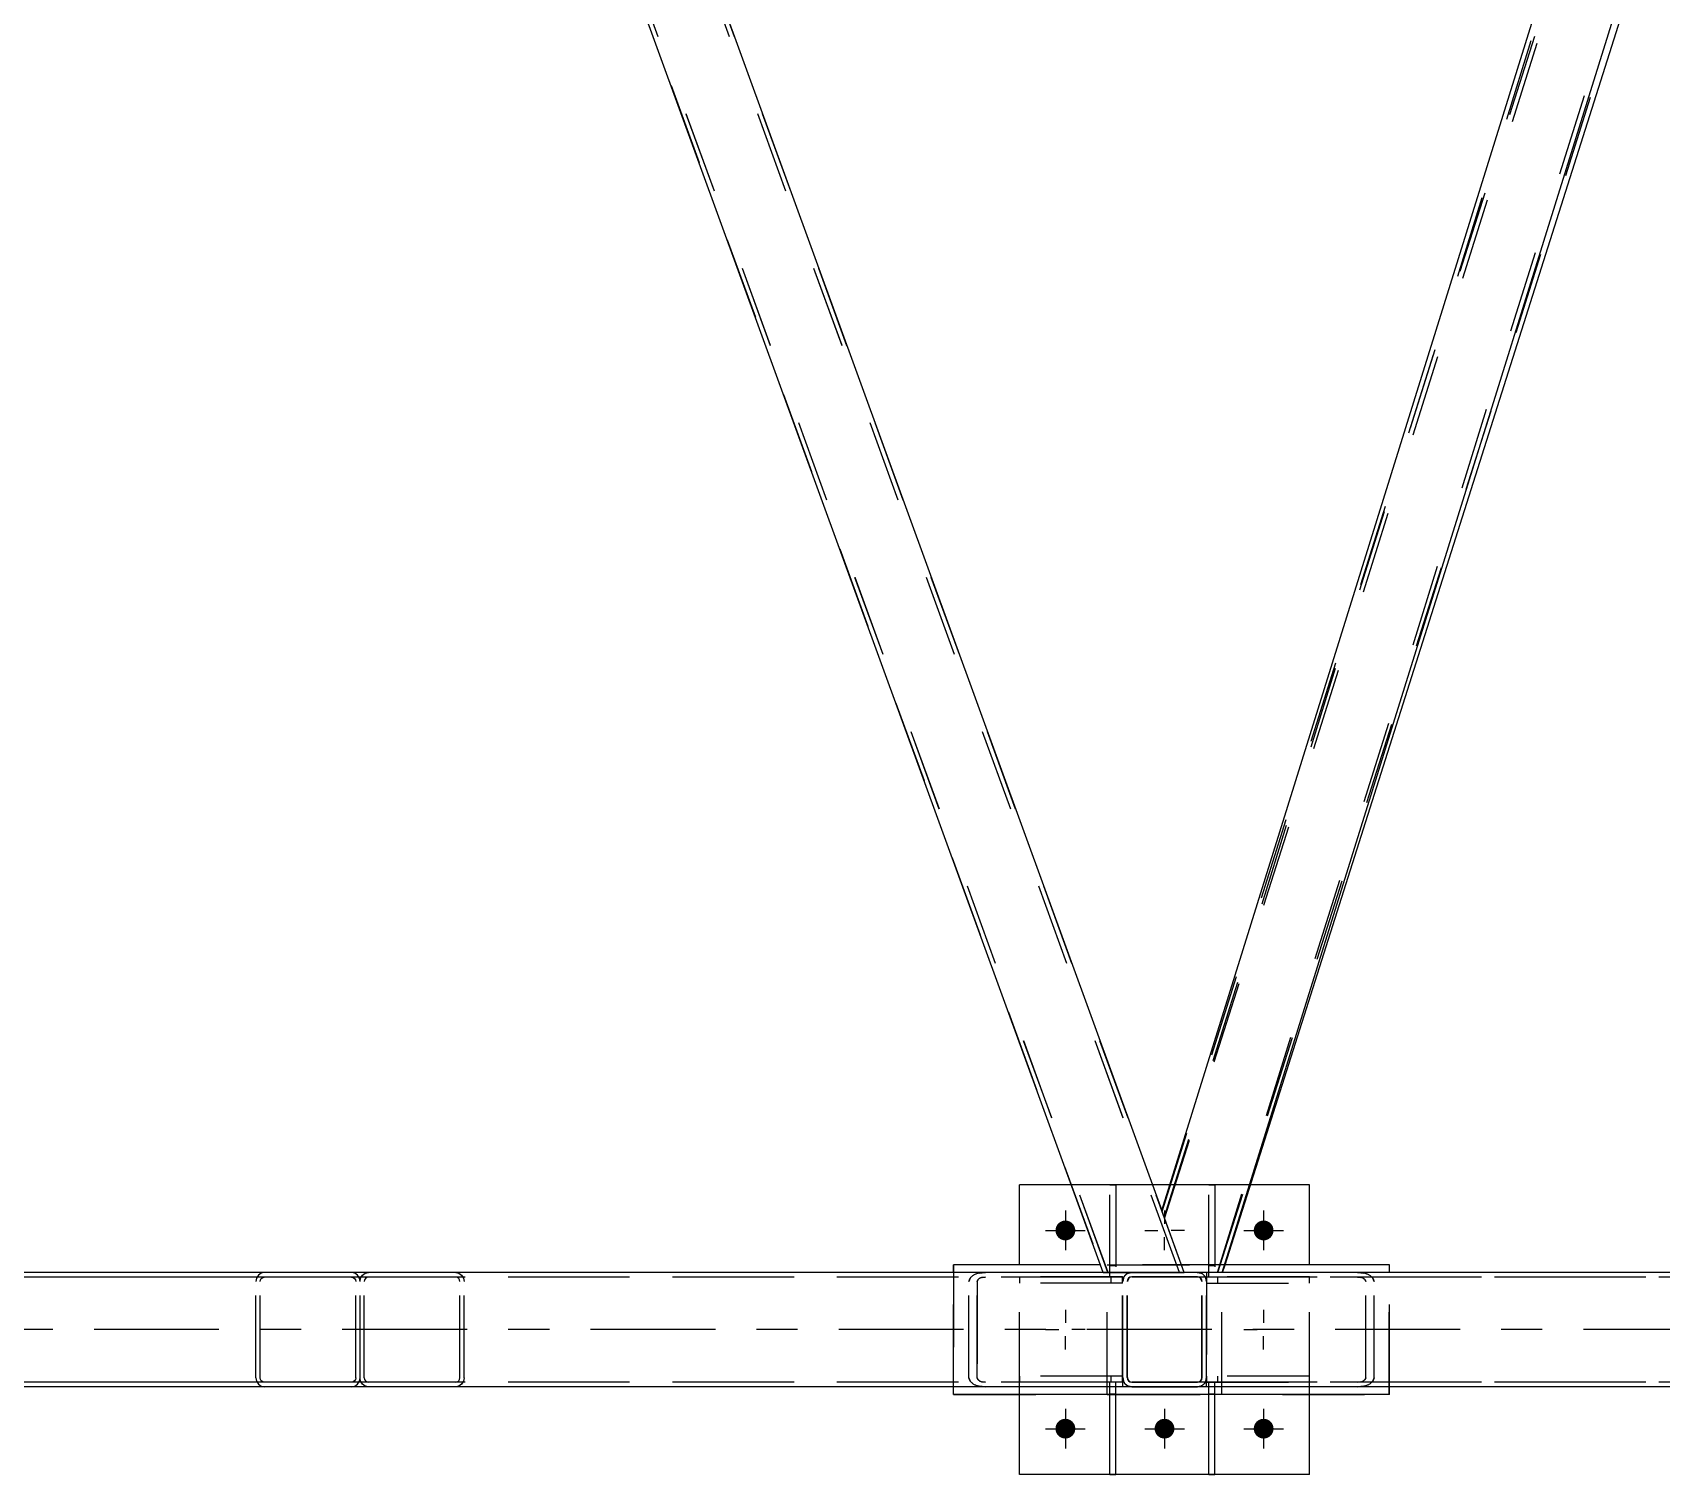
# Model space of a CAD drawing. Header units: millimetres. Extents: x -834 to 355, y -855 to -14.
# Drawn here: x 156.14 to 194.98, y -117.54 to -83.16 of the extents above; entities that cross this region are included whole.
import ezdxf

# ---------------------------------------------------------------- set-up
doc = ezdxf.new("R2010")
doc.units = ezdxf.units.MM
doc.linetypes.add('DXK_LINE_DOT2', pattern=[3.9198, 1.9599, -1.9599])
doc.linetypes.add('DXK_LINE_DOT3', pattern=[5.9187, 2.979, -0.9799, 0.9799, -0.9799])

# ---------------------------------------------------------------- blocks, each defined once
blk = doc.blocks.new('Bolt-570384938-10507 - 10424')
at = {"linetype": 'Continuous'}
for points in [[(181, -111.726, -1), (180.527, -111.726, -1)], [(185.727, -111.726, -1), (185.254, -111.726, -1)], [(181, -116.453, -1), (180.527, -116.453, -1)], [(183.363, -116.453, -1), (182.891, -116.453, -1)], [(185.727, -116.453, -1), (185.254, -116.453, -1)]]:
    blk.add_hatch(color=1, dxfattribs=at).paths.add_polyline_path(points)
at = {"color": 1, "linetype": 'Continuous'}
for p, q in [((180.763, -111.253), (180.763, -112.199)), ((183.127, -111.253), (183.127, -111.568)), ((185.491, -111.253), (185.491, -112.199)), ((180.291, -111.726), (181.236, -111.726)), ((182.654, -111.726), (182.969, -111.726)), ((183.6, -111.726), (183.285, -111.726)), ((185.018, -111.726), (185.963, -111.726)), ((183.127, -112.199), (183.127, -111.884)), ((180.763, -113.617), (180.763, -113.932)), ((185.491, -113.617), (185.491, -113.932)), ((180.291, -114.09), (180.605, -114.09)), ((181.236, -114.09), (180.921, -114.09)), ((185.018, -114.09), (185.333, -114.09)), ((185.963, -114.09), (185.648, -114.09)), ((180.763, -114.562), (180.763, -114.247)), ((185.491, -114.562), (185.491, -114.247)), ((180.763, -115.98), (180.763, -116.926)), ((183.127, -115.98), (183.127, -116.926)), ((185.491, -115.98), (185.491, -116.926)), ((180.291, -116.453), (181.236, -116.453)), ((182.654, -116.453), (183.6, -116.453)), ((185.018, -116.453), (185.963, -116.453))]:
    blk.add_line(p, q, dxfattribs=at)
blk = doc.blocks.new('Part-570384938-10875 - 10424')
at = {"color": 7, "linetype": 'DXK_LINE_DOT2'}
for p, q in [((314.467, -112.837), (-0.012, -112.836)), ((314.467, -115.346), (-0.012, -115.346))]:
    blk.add_line(p, q, dxfattribs=at)
at = {"color": 2, "linetype": 'Continuous'}
for p, q in [((314.467, -112.728), (1.806, -112.727)), ((314.467, -115.455), (1.806, -115.455))]:
    blk.add_line(p, q, dxfattribs=at)
at = {"color": 7, "linetype": 'DXK_LINE_DOT3'}
blk.add_line((314.467, -114.091), (-0.012, -114.091), dxfattribs=at)
blk = doc.blocks.new('Part-570384938-10694 - 10424')
at = {"color": 7, "linetype": 'DXK_LINE_DOT2'}
for p, q in [((184.33, -115.346), (184.184, -115.346)), ((184.184, -115.637), (184.184, -115.346)), ((184.33, -115.637), (184.33, -115.346)), ((184.184, -115.619), (184.33, -115.619))]:
    blk.add_line(p, q, dxfattribs=at)
at = {"color": 2, "linetype": 'Continuous'}
for p, q in [((184.184, -117.544), (184.184, -115.637)), ((184.33, -117.544), (184.33, -115.637)), ((184.184, -117.544), (184.33, -117.544))]:
    blk.add_line(p, q, dxfattribs=at)
blk = doc.blocks.new('Part-570384938-10742 - 10424')
at = {"color": 2, "linetype": 'Continuous'}
for p, q in [((161.663, -57.727), (161.645, -57.727)), ((163.436, -57.727), (161.663, -57.727)), ((163.58, -57.727), (163.436, -57.727)), ((163.58, -57.727), (183.06, -111.25)), ((181.663, -112.727), (162.348, -59.659))]:
    blk.add_line(p, q, dxfattribs=at)
at = {"color": 7, "linetype": 'DXK_LINE_DOT2'}
for p, q in [((162.348, -59.659), (161.645, -57.727)), ((181.779, -112.727), (161.761, -57.727)), ((183.482, -112.727), (163.464, -57.727)), ((163.562, -57.727), (163.512, -57.727)), ((163.58, -57.727), (163.562, -57.727)), ((183.598, -112.727), (183.06, -111.25)), ((181.663, -112.727), (183.598, -112.727)), ((181.663, -112.727), (181.681, -112.727))]:
    blk.add_line(p, q, dxfattribs=at)
blk = doc.blocks.new('Part-570384938-10748 - 10424')
at = {"color": 7, "linetype": 'DXK_LINE_DOT2'}
for p, q in [((183.068, -111.271), (199.758, -58.637)), ((183.129, -111.439), (199.873, -58.637)), ((199.758, -58.637), (200.673, -58.637)), ((200.673, -58.637), (201.204, -60.094)), ((184.399, -112.728), (201.143, -59.926)), ((183.598, -112.728), (183.068, -111.271)), ((184.513, -112.728), (184.571, -112.546)), ((184.513, -112.728), (183.598, -112.728))]:
    blk.add_line(p, q, dxfattribs=at)
at = {"color": 2, "linetype": 'Continuous'}
blk.add_line((184.571, -112.546), (201.204, -60.094), dxfattribs=at)
blk = doc.blocks.new('Part-570384938-11290 - 10424')
at = {"color": 7, "linetype": 'DXK_LINE_DOT2'}
for p, q in [((182.143, -112.862), (182.127, -112.944)), ((182.127, -112.944), (182.143, -112.862)), ((182.127, -115.235), (182.127, -112.944)), ((182.143, -112.861), (182.143, -112.862)), ((182.143, -112.862), (182.143, -112.861)), ((182.244, -112.902), (182.236, -112.944)), ((182.236, -115.235), (182.236, -112.944)), ((182.268, -112.867), (182.244, -112.902)), ((182.345, -112.726), (182.262, -112.742)), ((182.262, -112.742), (182.345, -112.726)), ((182.303, -112.843), (182.268, -112.867)), ((182.345, -112.835), (182.303, -112.843)), ((183.909, -112.726), (182.345, -112.726)), ((183.909, -112.835), (182.345, -112.835)), ((183.992, -112.742), (183.909, -112.726)), ((183.909, -112.726), (183.992, -112.742)), ((183.95, -112.843), (183.909, -112.835)), ((183.986, -112.867), (183.95, -112.843)), ((184.009, -112.902), (183.986, -112.867)), ((184.018, -112.944), (184.009, -112.902)), ((184.018, -115.235), (184.018, -112.944)), ((184.127, -112.944), (184.11, -112.861)), ((184.11, -112.861), (184.127, -112.944)), ((184.127, -115.235), (184.127, -112.944)), ((182.127, -115.235), (182.143, -115.318)), ((182.143, -115.318), (182.127, -115.235)), ((182.236, -115.235), (182.244, -115.277)), ((182.244, -115.277), (182.268, -115.312)), ((182.268, -115.312), (182.303, -115.336)), ((182.303, -115.336), (182.345, -115.344)), ((183.909, -115.344), (182.345, -115.344)), ((183.909, -115.344), (183.95, -115.336)), ((183.95, -115.336), (183.986, -115.312)), ((183.986, -115.312), (184.009, -115.277)), ((184.009, -115.277), (184.018, -115.235)), ((184.11, -115.318), (184.127, -115.235)), ((184.127, -115.235), (184.11, -115.318)), ((182.262, -115.437), (182.345, -115.453)), ((182.345, -115.453), (182.262, -115.437)), ((183.909, -115.453), (182.345, -115.453)), ((183.909, -115.453), (183.992, -115.437)), ((183.992, -115.437), (183.909, -115.453))]:
    blk.add_line(p, q, dxfattribs=at)
at = {"color": 7, "linetype": 'DXK_LINE_DOT3'}
blk.add_line((183.127, -114.09), (183.127, -114.09), dxfattribs=at)
at = {"color": 7, "linetype": 'DXK_LINE_DOT2'}
for centre, start, end in [((182.345, -112.944), 112.5, 157.5), ((182.345, -112.944), 112.5, 157.5), ((183.909, -112.944), 22.5, 67.5), ((183.909, -112.944), 22.5, 67.5), ((182.345, -115.235), 202.5, 247.5), ((182.345, -115.235), 202.5, 247.5), ((183.909, -115.235), 292.5, 337.5), ((183.909, -115.235), 292.5, 337.5)]:
    blk.add_arc(centre, 0.218, start, end, dxfattribs=at)
blk = doc.blocks.new('Part-570384938-10751 - 10424')
at = {"color": 7, "linetype": 'DXK_LINE_DOT2'}
for p, q in [((144.371, -111.271), (161.061, -58.637)), ((144.432, -111.439), (161.175, -58.637)), ((161.061, -58.637), (161.976, -58.637)), ((161.976, -58.637), (162.506, -60.094)), ((145.702, -112.728), (162.445, -59.926)), ((144.901, -112.728), (144.371, -111.271)), ((145.816, -112.728), (145.874, -112.546)), ((145.816, -112.728), (144.901, -112.728))]:
    blk.add_line(p, q, dxfattribs=at)
at = {"color": 2, "linetype": 'Continuous'}
blk.add_line((145.874, -112.546), (162.506, -60.094), dxfattribs=at)
blk = doc.blocks.new('Part-570384938-10760 - 10424')
at = {"color": 7, "linetype": 'DXK_LINE_DOT2'}
for p, q in [((188.487, -112.546), (178.098, -112.546)), ((178.098, -112.546), (178.098, -115.637)), ((188.487, -115.637), (188.487, -112.546)), ((178.098, -115.637), (188.487, -115.637))]:
    blk.add_line(p, q, dxfattribs=at)
blk = doc.blocks.new('Part-570384938-10778 - 10424')
at = {"color": 7, "linetype": 'DXK_LINE_DOT2'}
for p, q in [((182.127, -115.199), (179.672, -115.199)), ((179.672, -115.199), (179.672, -115.344)), ((182.127, -115.344), (179.672, -115.344)), ((181.854, -115.344), (181.854, -115.199)), ((182.127, -115.344), (182.127, -115.199))]:
    blk.add_line(p, q, dxfattribs=at)
blk = doc.blocks.new('Part-570384938-10798 - 10424')
at = {"color": 2, "linetype": 'Continuous'}
for p, q in [((183.06, -111.25), (199.743, -57.727)), ((200.342, -57.727), (199.743, -57.727)), ((200.922, -59.321), (200.342, -57.727)), ((201.046, -59.659), (200.922, -59.321)), ((184.504, -112.727), (201.046, -59.659)), ((183.598, -112.727), (183.06, -111.25))]:
    blk.add_line(p, q, dxfattribs=at)
at = {"color": 7, "linetype": 'DXK_LINE_DOT2'}
for p, q in [((183.122, -111.419), (199.858, -57.727)), ((199.761, -57.727), (199.743, -57.727)), ((184.39, -112.727), (200.984, -59.49)), ((201.046, -59.659), (200.97, -59.451)), ((184.504, -112.727), (183.598, -112.727))]:
    blk.add_line(p, q, dxfattribs=at)
blk = doc.blocks.new('Part-570384938-10831 - 10424')
at = {"color": 2, "linetype": 'Continuous'}
for p, q in [((144.363, -111.25), (161.046, -57.727)), ((161.645, -57.727), (161.046, -57.727)), ((162.225, -59.321), (161.645, -57.727)), ((162.348, -59.659), (162.225, -59.321)), ((145.807, -112.727), (162.348, -59.659)), ((144.901, -112.727), (144.363, -111.25))]:
    blk.add_line(p, q, dxfattribs=at)
at = {"color": 7, "linetype": 'DXK_LINE_DOT2'}
for p, q in [((144.425, -111.419), (161.16, -57.727)), ((161.063, -57.727), (161.046, -57.727)), ((145.693, -112.727), (162.287, -59.49)), ((162.348, -59.659), (162.272, -59.451)), ((145.807, -112.727), (144.901, -112.727))]:
    blk.add_line(p, q, dxfattribs=at)
blk = doc.blocks.new('Part-570384938-11257 - 10424')
at = {"color": 7, "linetype": 'DXK_LINE_DOT2'}
for p, q in [((181.821, -112.837), (181.821, -110.635)), ((181.821, -110.635), (181.966, -110.635)), ((181.966, -110.635), (181.966, -112.837)), ((181.821, -112.564), (181.966, -112.564)), ((181.966, -112.837), (181.821, -112.837))]:
    blk.add_line(p, q, dxfattribs=at)
blk = doc.blocks.new('Part-570384938-10870 - 10424')
at = {"color": 7, "linetype": 'DXK_LINE_DOT2'}
for p, q in [((314.467, -112.728), (0.163, -112.728)), ((314.467, -112.837), (0.163, -112.837)), ((314.467, -115.346), (0.163, -115.346)), ((314.467, -115.455), (23.308, -115.455)), ((188.488, -115.455), (178.098, -115.455))]:
    blk.add_line(p, q, dxfattribs=at)
at = {"color": 2, "linetype": 'Continuous'}
for p, q in [((178.098, -115.455), (149.79, -115.455)), ((216.795, -115.455), (188.488, -115.455))]:
    blk.add_line(p, q, dxfattribs=at)
blk = doc.blocks.new('Part-570384938-11317 - 10424')
at = {"color": 7, "linetype": 'DXK_LINE_DOT2'}
for p, q in [((186.581, -115.199), (184.127, -115.199)), ((184.127, -115.199), (184.127, -115.344)), ((184.127, -115.344), (186.581, -115.344)), ((184.4, -115.344), (184.4, -115.199)), ((186.581, -115.344), (186.581, -115.199))]:
    blk.add_line(p, q, dxfattribs=at)
blk = doc.blocks.new('Part-570384938-11047 - 10424')
at = {"color": 7, "linetype": 'DXK_LINE_DOT2'}
for p, q in [((182.132, -112.944), (182.149, -112.861)), ((182.149, -112.862), (182.132, -112.944)), ((182.132, -115.235), (182.132, -112.944)), ((182.149, -112.861), (182.149, -112.862)), ((182.25, -112.902), (182.241, -112.944)), ((182.241, -115.235), (182.241, -112.944)), ((182.273, -112.867), (182.25, -112.902)), ((182.35, -112.726), (182.267, -112.743)), ((182.267, -112.743), (182.35, -112.726)), ((182.309, -112.843), (182.273, -112.867)), ((182.35, -112.835), (182.309, -112.843)), ((183.914, -112.726), (182.35, -112.726)), ((182.35, -112.835), (183.914, -112.835)), ((183.914, -112.835), (182.35, -112.835)), ((183.998, -112.743), (183.914, -112.726)), ((183.914, -112.726), (183.998, -112.743)), ((183.956, -112.843), (183.914, -112.835)), ((183.991, -112.867), (183.956, -112.843)), ((184.015, -112.902), (183.991, -112.867)), ((184.023, -112.944), (184.015, -112.902)), ((184.023, -115.235), (184.023, -112.944)), ((184.116, -112.862), (184.116, -112.861)), ((184.116, -112.861), (184.132, -112.944)), ((184.132, -112.944), (184.116, -112.862)), ((184.132, -115.235), (184.132, -112.944)), ((182.132, -115.235), (182.149, -115.319)), ((182.149, -115.319), (182.132, -115.235)), ((182.241, -115.235), (182.25, -115.277)), ((182.25, -115.277), (182.273, -115.312)), ((182.273, -115.312), (182.309, -115.336)), ((182.309, -115.336), (182.35, -115.344)), ((182.35, -115.344), (183.914, -115.344)), ((182.35, -115.344), (183.914, -115.344)), ((183.914, -115.344), (183.956, -115.336)), ((183.956, -115.336), (183.991, -115.312)), ((183.991, -115.312), (184.015, -115.277)), ((184.015, -115.277), (184.023, -115.235)), ((184.116, -115.319), (184.132, -115.235)), ((184.132, -115.235), (184.116, -115.319)), ((182.267, -115.437), (182.35, -115.453)), ((182.35, -115.453), (182.267, -115.437)), ((182.35, -115.453), (183.914, -115.453)), ((182.35, -115.453), (183.914, -115.453)), ((183.914, -115.453), (183.998, -115.437)), ((183.998, -115.437), (183.914, -115.453))]:
    blk.add_line(p, q, dxfattribs=at)
for centre, start, end in [((182.35, -112.944), 112.5, 157.5), ((182.35, -112.944), 112.5, 157.5), ((183.914, -112.944), 22.5, 67.5), ((183.914, -112.944), 22.5, 67.5), ((182.35, -115.235), 202.5, 247.5), ((182.35, -115.235), 202.5, 247.5), ((183.914, -115.235), 292.5, 337.5), ((183.914, -115.235), 292.5, 337.5)]:
    blk.add_arc(centre, 0.218, start, end, dxfattribs=at)
blk = doc.blocks.new('Part-570384938-11070 - 10424')
at = {"color": 7, "linetype": 'DXK_LINE_DOT2'}
for p, q in [((163.911, -58.637), (161.976, -58.637)), ((161.976, -58.637), (181.663, -112.728)), ((181.78, -112.728), (162.092, -58.637)), ((183.482, -112.728), (163.795, -58.637)), ((183.598, -112.728), (163.911, -58.637)), ((181.663, -112.728), (183.598, -112.728)), ((181.681, -112.728), (181.663, -112.728))]:
    blk.add_line(p, q, dxfattribs=at)
blk = doc.blocks.new('Part-570384938-11084 - 10424')
at = {"color": 7, "linetype": 'DXK_LINE_DOT2'}
for p, q in [((221.725, -112.728), (184.132, -112.728)), ((184.132, -112.728), (184.132, -115.455)), ((221.725, -112.837), (184.132, -112.837)), ((187.879, -112.744), (187.727, -112.728)), ((187.727, -112.837), (187.803, -112.845)), ((187.91, -112.904), (187.925, -112.946)), ((187.925, -115.237), (187.925, -112.946)), ((188.124, -112.946), (188.094, -112.862)), ((188.124, -115.237), (188.124, -112.946)), ((217.159, -112.946), (217.189, -112.862)), ((217.159, -115.237), (217.159, -112.946)), ((217.373, -112.904), (217.358, -112.946)), ((217.358, -115.237), (217.358, -112.946)), ((217.404, -112.744), (217.556, -112.728)), ((217.556, -112.837), (217.48, -112.845)), ((221.725, -112.728), (221.877, -112.744)), ((221.801, -112.845), (221.725, -112.837)), ((221.923, -112.946), (221.908, -112.904)), ((221.923, -112.946), (221.923, -115.237)), ((222.092, -112.862), (222.099, -112.882)), ((222.099, -112.882), (222.122, -112.946)), ((222.122, -115.237), (222.122, -112.946)), ((221.725, -115.346), (184.132, -115.346)), ((187.803, -115.337), (187.727, -115.346)), ((187.925, -115.237), (187.91, -115.278)), ((188.094, -115.32), (188.124, -115.237)), ((217.189, -115.32), (217.159, -115.237)), ((217.358, -115.237), (217.373, -115.278)), ((217.48, -115.337), (217.556, -115.346)), ((221.725, -115.346), (221.801, -115.337)), ((221.908, -115.278), (221.923, -115.237)), ((222.115, -115.256), (222.092, -115.32)), ((222.122, -115.237), (222.115, -115.256)), ((221.725, -115.455), (184.132, -115.455)), ((187.727, -115.455), (187.879, -115.438)), ((217.556, -115.455), (217.404, -115.438)), ((221.877, -115.438), (221.725, -115.455))]:
    blk.add_line(p, q, dxfattribs=at)
for centre, radius, start, end in [((187.772, -113.028), 0.186, 41.9362, 80.4818), ((187.818, -113.11), 0.371, 41.9362, 80.4818), ((217.466, -113.11), 0.371, 99.5182, 138.0638), ((217.511, -113.028), 0.186, 99.5182, 138.0638), ((221.77, -113.028), 0.186, 41.9362, 80.4818), ((221.815, -113.11), 0.371, 41.9362, 80.4818), ((187.772, -115.154), 0.186, 279.5182, 318.0638), ((187.818, -115.072), 0.371, 279.5182, 318.0638), ((217.466, -115.072), 0.371, 221.9362, 260.4818), ((217.511, -115.154), 0.186, 221.9362, 260.4818), ((221.77, -115.154), 0.186, 279.5182, 318.0638), ((221.815, -115.072), 0.371, 279.5182, 318.0638)]:
    blk.add_arc(centre, radius, start, end, dxfattribs=at)
blk = doc.blocks.new('Part-570384938-11154 - 10424')
at = {"color": 7, "linetype": 'DXK_LINE_DOT2'}
for p, q in [((144.595, -112.946), (144.61, -112.862)), ((144.595, -115.237), (144.595, -112.946)), ((144.61, -112.862), (144.653, -112.791)), ((144.653, -112.791), (144.718, -112.744)), ((144.702, -112.904), (144.695, -112.946)), ((144.695, -115.237), (144.695, -112.946)), ((144.72, -112.869), (144.702, -112.904)), ((144.718, -112.744), (144.727, -112.742)), ((144.785, -112.845), (144.72, -112.869)), ((144.72, -115.314), (144.72, -112.869)), ((144.86, -112.728), (144.727, -112.742)), ((144.727, -115.44), (144.727, -112.742)), ((144.86, -112.837), (144.785, -112.845)), ((163.745, -112.728), (144.86, -112.728)), ((163.745, -112.837), (144.86, -112.837)), ((149.029, -112.728), (149.181, -112.744)), ((149.105, -112.845), (149.029, -112.837)), ((149.228, -112.946), (149.213, -112.904)), ((149.228, -115.237), (149.228, -112.946)), ((149.396, -112.862), (149.426, -112.946)), ((149.426, -115.237), (149.426, -112.946)), ((161.478, -112.862), (161.463, -112.946)), ((161.463, -115.237), (161.463, -112.946)), ((161.521, -112.791), (161.478, -112.862)), ((161.585, -112.744), (161.521, -112.791)), ((161.562, -112.946), (161.569, -112.904)), ((161.562, -115.237), (161.562, -112.946)), ((161.569, -112.904), (161.591, -112.869)), ((161.661, -112.728), (161.585, -112.744)), ((161.591, -112.869), (161.623, -112.845)), ((161.623, -112.845), (161.661, -112.837)), ((163.821, -112.744), (163.745, -112.728)), ((163.745, -112.837), (163.783, -112.845)), ((163.783, -112.845), (163.816, -112.869)), ((163.816, -112.869), (163.837, -112.904)), ((163.886, -112.791), (163.821, -112.744)), ((163.837, -112.904), (163.845, -112.946)), ((163.845, -115.237), (163.845, -112.946)), ((163.929, -112.862), (163.886, -112.791)), ((163.944, -112.946), (163.929, -112.862)), ((163.944, -115.237), (163.944, -112.946)), ((144.61, -115.32), (144.595, -115.237)), ((144.653, -115.391), (144.61, -115.32)), ((144.702, -115.278), (144.695, -115.237)), ((144.72, -115.313), (144.702, -115.278)), ((144.72, -115.314), (144.72, -115.313)), ((144.72, -115.314), (144.785, -115.337)), ((144.785, -115.337), (144.86, -115.346)), ((163.745, -115.346), (144.86, -115.346)), ((149.029, -115.346), (149.105, -115.337)), ((149.213, -115.278), (149.228, -115.237)), ((149.426, -115.237), (149.396, -115.32)), ((161.463, -115.237), (161.478, -115.32)), ((161.478, -115.32), (161.521, -115.391)), ((161.569, -115.278), (161.562, -115.237)), ((161.591, -115.314), (161.569, -115.278)), ((161.623, -115.337), (161.591, -115.314)), ((161.661, -115.346), (161.623, -115.337)), ((163.783, -115.337), (163.745, -115.346)), ((163.816, -115.314), (163.783, -115.337)), ((163.837, -115.278), (163.816, -115.314)), ((163.845, -115.237), (163.837, -115.278)), ((163.886, -115.391), (163.929, -115.32)), ((163.929, -115.32), (163.944, -115.237)), ((144.718, -115.438), (144.653, -115.391)), ((144.727, -115.44), (144.718, -115.438)), ((144.86, -115.455), (144.727, -115.44)), ((163.745, -115.455), (144.86, -115.455)), ((149.181, -115.438), (149.029, -115.455)), ((161.521, -115.391), (161.585, -115.438)), ((161.585, -115.438), (161.661, -115.455)), ((163.745, -115.455), (163.821, -115.438)), ((163.821, -115.438), (163.886, -115.391))]:
    blk.add_line(p, q, dxfattribs=at)
for centre, radius, start, end in [((149.074, -113.028), 0.186, 41.9362, 80.4818), ((149.12, -113.11), 0.371, 41.9362, 80.4818), ((149.074, -115.154), 0.186, 279.5182, 318.0638), ((149.12, -115.072), 0.371, 279.5182, 318.0638)]:
    blk.add_arc(centre, radius, start, end, dxfattribs=at)
blk = doc.blocks.new('Part-570384938-11160 - 10424')
at = {"color": 7, "linetype": 'DXK_LINE_DOT2'}
for p, q in [((184.132, -115.455), (184.132, -112.728)), ((202.443, -112.728), (184.132, -112.728)), ((202.443, -112.837), (184.132, -112.837)), ((187.727, -112.728), (187.878, -112.744)), ((187.803, -112.845), (187.727, -112.837)), ((187.925, -112.946), (187.91, -112.904)), ((187.925, -115.237), (187.925, -112.946)), ((188.093, -112.862), (188.124, -112.946)), ((188.124, -115.237), (188.124, -112.946)), ((200.175, -112.862), (200.16, -112.946)), ((200.16, -115.237), (200.16, -112.946)), ((200.218, -112.791), (200.175, -112.862)), ((200.283, -112.744), (200.218, -112.791)), ((200.259, -112.946), (200.267, -112.904)), ((200.259, -115.237), (200.259, -112.946)), ((200.267, -112.904), (200.288, -112.869)), ((200.359, -112.728), (200.283, -112.744)), ((200.288, -112.869), (200.321, -112.845)), ((200.321, -112.845), (200.359, -112.837)), ((202.519, -112.744), (202.443, -112.728)), ((202.443, -112.837), (202.481, -112.845)), ((202.481, -112.845), (202.513, -112.869)), ((202.513, -112.869), (202.535, -112.904)), ((202.583, -112.791), (202.519, -112.744)), ((202.535, -112.904), (202.542, -112.946)), ((202.542, -115.237), (202.542, -112.946)), ((202.626, -112.862), (202.583, -112.791)), ((202.641, -112.946), (202.626, -112.862)), ((202.641, -115.237), (202.641, -112.946)), ((202.443, -115.346), (184.132, -115.346)), ((187.727, -115.346), (187.803, -115.337)), ((187.91, -115.278), (187.925, -115.237)), ((188.124, -115.237), (188.093, -115.32)), ((200.16, -115.237), (200.175, -115.32)), ((200.175, -115.32), (200.218, -115.391)), ((200.267, -115.278), (200.259, -115.237)), ((200.288, -115.314), (200.267, -115.278)), ((200.321, -115.337), (200.288, -115.314)), ((200.359, -115.346), (200.321, -115.337)), ((202.481, -115.337), (202.443, -115.346)), ((202.513, -115.314), (202.481, -115.337)), ((202.535, -115.278), (202.513, -115.314)), ((202.542, -115.237), (202.535, -115.278)), ((202.583, -115.391), (202.626, -115.32)), ((202.626, -115.32), (202.641, -115.237)), ((202.443, -115.455), (184.132, -115.455)), ((187.878, -115.438), (187.727, -115.455)), ((200.218, -115.391), (200.283, -115.438)), ((200.283, -115.438), (200.359, -115.455)), ((202.443, -115.455), (202.519, -115.438)), ((202.519, -115.438), (202.583, -115.391))]:
    blk.add_line(p, q, dxfattribs=at)
for centre, radius, start, end in [((187.772, -113.028), 0.186, 41.9362, 80.4818), ((187.817, -113.11), 0.371, 41.9362, 80.4818), ((187.772, -115.154), 0.186, 279.5182, 318.0638), ((187.817, -115.072), 0.371, 279.5182, 318.0638)]:
    blk.add_arc(centre, radius, start, end, dxfattribs=at)
blk = doc.blocks.new('Part-570384938-11178 - 10424')
at = {"color": 7, "linetype": 'DXK_LINE_DOT2'}
for p, q in [((181.763, -115.635), (181.763, -112.544)), ((181.763, -112.544), (184.491, -112.544)), ((184.491, -115.635), (184.491, -112.544)), ((181.763, -115.635), (184.491, -115.635))]:
    blk.add_line(p, q, dxfattribs=at)
blk = doc.blocks.new('Part-570384938-11191 - 10424')
at = {"color": 7, "linetype": 'DXK_LINE_DOT2'}
for p, q in [((163.944, -112.946), (163.959, -112.862)), ((163.944, -115.237), (163.944, -112.946)), ((163.959, -112.862), (164.002, -112.791)), ((164.002, -112.791), (164.067, -112.744)), ((164.051, -112.904), (164.043, -112.946)), ((164.043, -115.237), (164.043, -112.946)), ((164.072, -112.869), (164.051, -112.904)), ((164.067, -112.744), (164.143, -112.728)), ((164.105, -112.845), (164.072, -112.869)), ((164.143, -112.837), (164.105, -112.845)), ((182.132, -112.728), (164.143, -112.728)), ((182.132, -112.837), (164.143, -112.837)), ((166.227, -112.728), (166.303, -112.744)), ((166.265, -112.845), (166.227, -112.837)), ((166.297, -112.869), (166.265, -112.845)), ((166.319, -112.904), (166.297, -112.869)), ((166.303, -112.744), (166.367, -112.791)), ((166.326, -112.946), (166.319, -112.904)), ((166.326, -115.237), (166.326, -112.946)), ((166.367, -112.791), (166.41, -112.862)), ((166.41, -112.862), (166.425, -112.946)), ((166.425, -115.237), (166.425, -112.946)), ((178.492, -112.862), (178.461, -112.946)), ((178.461, -115.237), (178.461, -112.946)), ((178.66, -112.946), (178.675, -112.904)), ((178.66, -115.237), (178.66, -112.946)), ((178.858, -112.728), (178.706, -112.744)), ((178.782, -112.845), (178.858, -112.837)), ((182.132, -115.455), (182.132, -112.728)), ((163.959, -115.32), (163.944, -115.237)), ((164.002, -115.391), (163.959, -115.32)), ((164.043, -115.237), (164.051, -115.278)), ((164.051, -115.278), (164.072, -115.314)), ((164.072, -115.314), (164.105, -115.337)), ((164.105, -115.337), (164.143, -115.346)), ((182.132, -115.346), (164.143, -115.346)), ((166.227, -115.346), (166.265, -115.337)), ((166.265, -115.337), (166.297, -115.314)), ((166.297, -115.314), (166.319, -115.278)), ((166.319, -115.278), (166.326, -115.237)), ((166.41, -115.32), (166.367, -115.391)), ((166.425, -115.237), (166.41, -115.32)), ((178.461, -115.237), (178.492, -115.32)), ((178.675, -115.278), (178.66, -115.237)), ((178.858, -115.346), (178.782, -115.337)), ((164.067, -115.438), (164.002, -115.391)), ((164.143, -115.455), (164.067, -115.438)), ((182.132, -115.455), (164.143, -115.455)), ((166.303, -115.438), (166.227, -115.455)), ((166.367, -115.391), (166.303, -115.438)), ((178.706, -115.438), (178.858, -115.455))]:
    blk.add_line(p, q, dxfattribs=at)
for centre, radius, start, end in [((178.768, -113.11), 0.371, 99.5182, 138.0638), ((178.813, -113.028), 0.186, 99.5182, 138.0638), ((178.768, -115.072), 0.371, 221.9362, 260.4818), ((178.813, -115.154), 0.186, 221.9362, 260.4818)]:
    blk.add_arc(centre, radius, start, end, dxfattribs=at)
blk = doc.blocks.new('Part-570384938-11194 - 10424')
at = {"color": 7, "linetype": 'DXK_LINE_DOT2'}
for p, q in [((144.494, -112.862), (144.464, -112.946)), ((144.464, -115.237), (144.464, -112.946)), ((144.662, -112.946), (144.678, -112.904)), ((144.662, -115.237), (144.662, -112.946)), ((144.861, -112.728), (144.709, -112.744)), ((144.785, -112.845), (144.861, -112.837)), ((182.132, -112.728), (144.861, -112.728)), ((182.132, -112.837), (144.861, -112.837)), ((149.182, -112.744), (149.03, -112.728)), ((149.03, -112.837), (149.106, -112.845)), ((149.213, -112.904), (149.228, -112.946)), ((149.228, -115.237), (149.228, -112.946)), ((149.427, -112.946), (149.396, -112.862)), ((149.427, -115.237), (149.427, -112.946)), ((178.462, -112.946), (178.492, -112.862)), ((178.462, -115.237), (178.462, -112.946)), ((178.675, -112.904), (178.66, -112.946)), ((178.66, -112.946), (178.66, -115.237)), ((178.707, -112.744), (178.859, -112.728)), ((178.859, -112.837), (178.783, -112.845)), ((182.132, -115.455), (182.132, -112.728)), ((144.464, -115.237), (144.494, -115.32)), ((144.678, -115.278), (144.662, -115.237)), ((144.861, -115.346), (144.785, -115.337)), ((182.132, -115.346), (144.861, -115.346)), ((149.106, -115.337), (149.03, -115.346)), ((149.228, -115.237), (149.213, -115.278)), ((149.396, -115.32), (149.427, -115.237)), ((178.492, -115.32), (178.462, -115.237)), ((178.66, -115.237), (178.675, -115.278)), ((178.783, -115.337), (178.859, -115.346)), ((144.709, -115.438), (144.861, -115.455)), ((182.132, -115.455), (144.861, -115.455)), ((149.03, -115.455), (149.182, -115.438)), ((178.859, -115.455), (178.707, -115.438))]:
    blk.add_line(p, q, dxfattribs=at)
for centre, radius, start, end in [((144.77, -113.11), 0.371, 99.5182, 138.0638), ((144.816, -113.028), 0.186, 99.5182, 138.0638), ((149.075, -113.028), 0.186, 41.9362, 80.4818), ((149.12, -113.11), 0.371, 41.9362, 80.4818), ((178.768, -113.11), 0.371, 99.5182, 138.0638), ((178.814, -113.028), 0.186, 99.5182, 138.0638), ((144.77, -115.072), 0.371, 221.9362, 260.4818), ((144.816, -115.154), 0.186, 221.9362, 260.4818), ((149.075, -115.154), 0.186, 279.5182, 318.0638), ((149.12, -115.072), 0.371, 279.5182, 318.0638), ((178.768, -115.072), 0.371, 221.9362, 260.4818), ((178.814, -115.154), 0.186, 221.9362, 260.4818)]:
    blk.add_arc(centre, radius, start, end, dxfattribs=at)
blk = doc.blocks.new('Part-570384938-11251 - 10424')
at = {"color": 7, "linetype": 'DXK_LINE_DOT2'}
for p, q in [((186.581, -112.835), (184.127, -112.835)), ((184.127, -112.835), (184.127, -112.98)), ((184.127, -112.98), (186.581, -112.98)), ((184.4, -112.98), (184.4, -112.835)), ((186.581, -112.98), (186.581, -112.835))]:
    blk.add_line(p, q, dxfattribs=at)
blk = doc.blocks.new('Part-570384938-11254 - 10424')
at = {"color": 7, "linetype": 'DXK_LINE_DOT2'}
for p, q in [((184.184, -112.837), (184.184, -110.635)), ((184.184, -110.635), (184.33, -110.635)), ((184.33, -110.635), (184.33, -112.837)), ((184.184, -112.564), (184.33, -112.564)), ((184.33, -112.837), (184.184, -112.837))]:
    blk.add_line(p, q, dxfattribs=at)
blk = doc.blocks.new('Part-570384938-11263 - 10424')
at = {"color": 7, "linetype": 'DXK_LINE_DOT2'}
for p, q in [((181.966, -115.346), (181.821, -115.346)), ((181.821, -115.637), (181.821, -115.346)), ((181.966, -115.637), (181.966, -115.346)), ((181.821, -115.619), (181.966, -115.619))]:
    blk.add_line(p, q, dxfattribs=at)
at = {"color": 2, "linetype": 'Continuous'}
for p, q in [((181.821, -117.544), (181.821, -115.637)), ((181.966, -117.544), (181.966, -115.637)), ((181.821, -117.544), (181.966, -117.544))]:
    blk.add_line(p, q, dxfattribs=at)
blk = doc.blocks.new('Part-570384938-11287 - 10424')
at = {"color": 2, "linetype": 'Continuous'}
for p, q in [((179.672, -112.546), (179.672, -110.635)), ((180.902, -110.635), (179.672, -110.635)), ((183.252, -110.635), (182.837, -110.635)), ((186.581, -110.635), (185.177, -110.635)), ((186.581, -112.546), (186.581, -110.635)), ((179.672, -117.544), (179.672, -115.637)), ((186.581, -117.544), (186.581, -115.637)), ((186.581, -117.544), (179.672, -117.544))]:
    blk.add_line(p, q, dxfattribs=at)
at = {"color": 7, "linetype": 'DXK_LINE_DOT2'}
for p, q in [((182.837, -110.635), (180.902, -110.635)), ((185.177, -110.635), (183.252, -110.635)), ((179.672, -115.637), (179.672, -112.546)), ((186.581, -115.637), (186.581, -112.546))]:
    blk.add_line(p, q, dxfattribs=at)
blk = doc.blocks.new('Part-570384938-11308 - 10424')
at = {"color": 2, "linetype": 'Continuous'}
for p, q in [((181.597, -112.546), (178.098, -112.546)), ((178.098, -112.728), (178.098, -112.546)), ((188.488, -112.546), (184.561, -112.546)), ((188.488, -112.728), (188.488, -112.546)), ((178.098, -115.637), (178.098, -115.455)), ((188.488, -115.637), (178.098, -115.637)), ((188.488, -115.637), (188.488, -115.455))]:
    blk.add_line(p, q, dxfattribs=at)
at = {"color": 7, "linetype": 'DXK_LINE_DOT2'}
for p, q in [((184.561, -112.546), (181.597, -112.546)), ((178.098, -115.455), (178.098, -112.728)), ((188.488, -115.455), (188.488, -112.728))]:
    blk.add_line(p, q, dxfattribs=at)
blk = doc.blocks.new('Part-570384938-11314 - 10424')
at = {"color": 7, "linetype": 'DXK_LINE_DOT2'}
for p, q in [((182.127, -112.835), (179.672, -112.835)), ((179.672, -112.835), (179.672, -112.98)), ((182.127, -112.98), (179.672, -112.98)), ((181.854, -112.98), (181.854, -112.835)), ((182.127, -112.98), (182.127, -112.835))]:
    blk.add_line(p, q, dxfattribs=at)

msp = doc.modelspace()

# ---------------------------------------------------------------- block references
for name in ['Part-570384938-10831 - 10424', 'Part-570384938-10742 - 10424', 'Part-570384938-10798 - 10424', 'Part-570384938-10751 - 10424', 'Part-570384938-11070 - 10424', 'Part-570384938-10748 - 10424', 'Part-570384938-11287 - 10424', 'Part-570384938-11257 - 10424', 'Part-570384938-11254 - 10424', 'Bolt-570384938-10507 - 10424', 'Part-570384938-10760 - 10424', 'Part-570384938-11308 - 10424', 'Part-570384938-11178 - 10424', 'Part-570384938-10875 - 10424', 'Part-570384938-10870 - 10424', 'Part-570384938-11194 - 10424', 'Part-570384938-11154 - 10424', 'Part-570384938-11191 - 10424', 'Part-570384938-11314 - 10424', 'Part-570384938-11290 - 10424', 'Part-570384938-11047 - 10424', 'Part-570384938-11251 - 10424', 'Part-570384938-11084 - 10424', 'Part-570384938-11160 - 10424', 'Part-570384938-10778 - 10424', 'Part-570384938-11263 - 10424', 'Part-570384938-11317 - 10424', 'Part-570384938-10694 - 10424']:
    msp.add_blockref(name, (0, 0))

doc.saveas('drawing.dxf')
